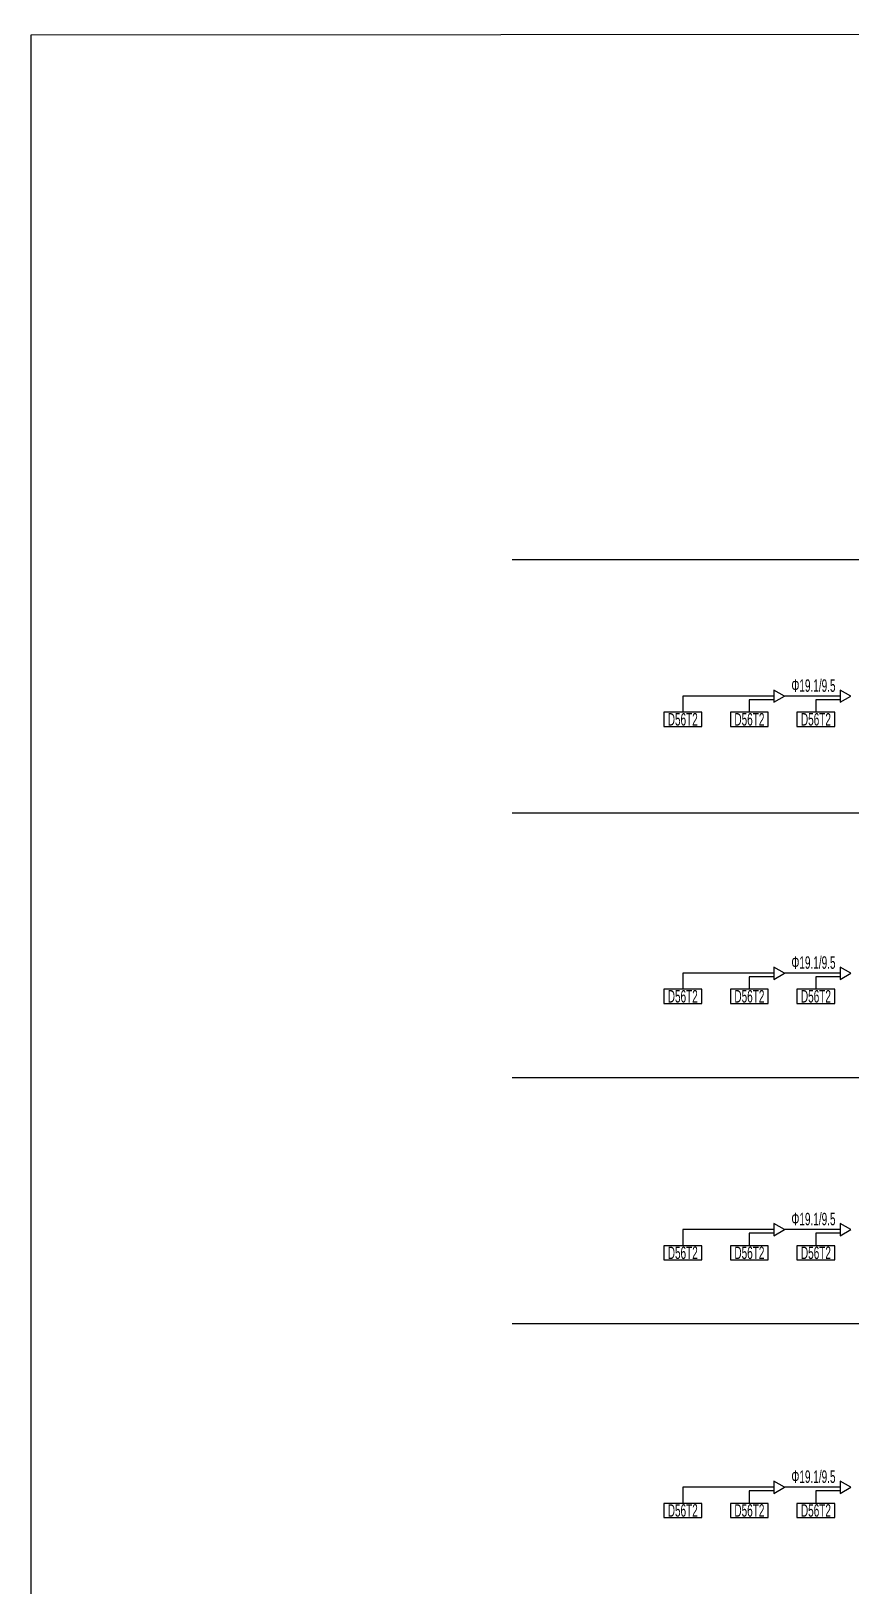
# Model space of a CAD drawing. Extents: x 89829915 to 90681759, y 101112474 to 101187995.
# Drawn here: x 90536748 to 90559757, y 101144343 to 101187995 of the extents above; entities that cross this region are included whole.
import ezdxf
from ezdxf.enums import TextEntityAlignment as Align

# ---------------------------------------------------------------- set-up
doc = ezdxf.new("R2010")
doc.units = 0
doc.header["$LTSCALE"] = 1000
doc.layers.add('ACS_COM', color=7, linetype='CONTINUOUS')
doc.layers.add('ACS_COM_BZ', color=3, linetype='CONTINUOUS')
doc.layers.add('ACS_DLJ_QYG', color=130, linetype='CONTINUOUS', lineweight=30)
doc.styles.add('wz', font='xcsg.shx', dxfattribs={"width": 0.7, "bigfont": '12hztxt.shx'})

# ---------------------------------------------------------------- blocks, each defined once
blk = doc.blocks.new('A$C00525EC6')
at = {"layer": 'ACS_COM', "color": 3}
for p, q in [((0, 66), (-58, 66)), ((0, 0), (-58, 0)), ((0, -115), (0, 115)), ((0, 115), (199, 0)), ((199, 0), (0, -115))]:
    blk.add_line(p, q, dxfattribs=at)

msp = doc.modelspace()

# ---------------------------------------------------------------- linework, layer by layer
at = {"layer": 'ACS_COM'}
for p, q in [((90550248, 101173158), (90620047, 101173158)), ((90550248, 101166046), (90620047, 101166046)), ((90550248, 101158617), (90620047, 101158617)), ((90550248, 101151710), (90620047, 101151710))]:
    msp.add_line(p, q, dxfattribs=at)
at = {"layer": 'ACS_COM', "color": 2, "elevation": 1}
for points in [[(90555570, 101168872), (90554507, 101168872), (90554507, 101168472), (90555570, 101168472)], [(90555570, 101168872), (90554507, 101168872), (90554507, 101168472), (90555570, 101168472)], [(90557436, 101168872), (90556374, 101168872), (90556374, 101168472), (90557436, 101168472)], [(90557436, 101168872), (90556374, 101168872), (90556374, 101168472), (90557436, 101168472)], [(90559303, 101168872), (90558240, 101168872), (90558240, 101168472), (90559303, 101168472)], [(90559303, 101168872), (90558240, 101168872), (90558240, 101168472), (90559303, 101168472)], [(90555570, 101161096), (90554507, 101161096), (90554507, 101160696), (90555570, 101160696)], [(90555570, 101161096), (90554507, 101161096), (90554507, 101160696), (90555570, 101160696)], [(90557436, 101161096), (90556374, 101161096), (90556374, 101160696), (90557436, 101160696)], [(90557436, 101161096), (90556374, 101161096), (90556374, 101160696), (90557436, 101160696)], [(90559303, 101161096), (90558240, 101161096), (90558240, 101160696), (90559303, 101160696)], [(90559303, 101161096), (90558240, 101161096), (90558240, 101160696), (90559303, 101160696)], [(90555570, 101153895), (90554507, 101153895), (90554507, 101153495), (90555570, 101153495)], [(90555570, 101153895), (90554507, 101153895), (90554507, 101153495), (90555570, 101153495)], [(90557436, 101153895), (90556374, 101153895), (90556374, 101153495), (90557436, 101153495)], [(90557436, 101153895), (90556374, 101153895), (90556374, 101153495), (90557436, 101153495)], [(90559303, 101153895), (90558240, 101153895), (90558240, 101153495), (90559303, 101153495)], [(90559303, 101153895), (90558240, 101153895), (90558240, 101153495), (90559303, 101153495)], [(90555570, 101146661), (90554507, 101146661), (90554507, 101146261), (90555570, 101146261)], [(90555570, 101146661), (90554507, 101146661), (90554507, 101146261), (90555570, 101146261)], [(90557436, 101146661), (90556374, 101146661), (90556374, 101146261), (90557436, 101146261)], [(90557436, 101146661), (90556374, 101146661), (90556374, 101146261), (90557436, 101146261)], [(90559303, 101146661), (90558240, 101146661), (90558240, 101146261), (90559303, 101146261)], [(90559303, 101146661), (90558240, 101146661), (90558240, 101146261), (90559303, 101146261)]]:
    msp.add_lwpolyline(points, close=True, dxfattribs=at)
at = {"layer": 'ACS_COM_BZ'}
msp.add_lwpolyline([(90536748, 101187892), (90681759, 101187995), (90681759, 101112474), (90536748, 101112474)], close=True, dxfattribs=at)
at = {"layer": 'ACS_DLJ_QYG'}
for p, q in [((90555038, 101169322, 1), (90555038, 101168872, 1)), ((90557504, 101169322, 1), (90555038, 101169322, 1)), ((90555038, 101169322, 1), (90555038, 101168872, 1)), ((90557504, 101169322, 1), (90555038, 101169322, 1)), ((90557504, 101169223, 1), (90556905, 101169223, 1)), ((90556905, 101169223, 1), (90556905, 101168872, 1)), ((90557504, 101169223, 1), (90556905, 101169223, 1)), ((90556905, 101169223, 1), (90556905, 101168872, 1)), ((90559371, 101169322, 1), (90557890, 101169322, 1)), ((90559371, 101169322, 1), (90557890, 101169322, 1)), ((90559371, 101169223, 1), (90558772, 101169223, 1)), ((90558772, 101169223, 1), (90558772, 101168872, 1)), ((90559371, 101169223, 1), (90558772, 101169223, 1)), ((90558772, 101169223, 1), (90558772, 101168872, 1)), ((90555038, 101161546, 1), (90555038, 101161096, 1)), ((90557504, 101161545, 1), (90555038, 101161546, 1)), ((90555038, 101161546, 1), (90555038, 101161096, 1)), ((90557504, 101161545, 1), (90555038, 101161546, 1)), ((90557504, 101161446, 1), (90556905, 101161446, 1)), ((90556905, 101161446, 1), (90556905, 101161096, 1)), ((90557504, 101161446, 1), (90556905, 101161446, 1)), ((90556905, 101161446, 1), (90556905, 101161096, 1)), ((90559371, 101161545, 1), (90557890, 101161545, 1)), ((90559371, 101161545, 1), (90557890, 101161545, 1)), ((90559371, 101161446, 1), (90558772, 101161446, 1)), ((90558772, 101161446, 1), (90558772, 101161096, 1)), ((90559371, 101161446, 1), (90558772, 101161446, 1)), ((90558772, 101161446, 1), (90558772, 101161096, 1)), ((90555038, 101154345, 1), (90555038, 101153895, 1)), ((90557504, 101154345, 1), (90555038, 101154345, 1)), ((90555038, 101154345, 1), (90555038, 101153895, 1)), ((90557504, 101154345, 1), (90555038, 101154345, 1)), ((90559371, 101154345, 1), (90557890, 101154345, 1)), ((90559371, 101154345, 1), (90557890, 101154345, 1)), ((90557504, 101154245, 1), (90556905, 101154245, 1)), ((90556905, 101154245, 1), (90556905, 101153895, 1)), ((90557504, 101154245, 1), (90556905, 101154245, 1)), ((90556905, 101154245, 1), (90556905, 101153895, 1)), ((90559371, 101154245, 1), (90558772, 101154245, 1)), ((90558772, 101154245, 1), (90558772, 101153895, 1)), ((90559371, 101154245, 1), (90558772, 101154245, 1)), ((90558772, 101154245, 1), (90558772, 101153895, 1)), ((90555038, 101147112, 1), (90555038, 101146661, 1)), ((90557504, 101147111, 1), (90555038, 101147112, 1)), ((90555038, 101147112, 1), (90555038, 101146661, 1)), ((90557504, 101147111, 1), (90555038, 101147112, 1)), ((90557504, 101147012, 1), (90556905, 101147012, 1)), ((90556905, 101147012, 1), (90556905, 101146661, 1)), ((90557504, 101147012, 1), (90556905, 101147012, 1)), ((90556905, 101147012, 1), (90556905, 101146661, 1)), ((90559371, 101147111, 1), (90557890, 101147111, 1)), ((90559371, 101147111, 1), (90557890, 101147111, 1)), ((90559371, 101147012, 1), (90558772, 101147012, 1)), ((90558772, 101147012, 1), (90558772, 101146661, 1)), ((90559371, 101147012, 1), (90558772, 101147012, 1)), ((90558772, 101147012, 1), (90558772, 101146661, 1))]:
    msp.add_line(p, q, dxfattribs=at)

# ---------------------------------------------------------------- block references
at = {"layer": 'ACS_COM', "xscale": -1.499999940395355, "yscale": 1.5, "zscale": 1.5, "rotation": 180}
for p in [(90557592, 101169322, 1), (90557592, 101169322, 1), (90559458, 101169322, 1), (90559458, 101169322, 1), (90557592, 101161545, 1), (90557592, 101161545, 1), (90559458, 101161545, 1), (90559458, 101161545, 1), (90557592, 101154345, 1), (90557592, 101154345, 1), (90559458, 101154345, 1), (90559458, 101154345, 1), (90557592, 101147111, 1), (90557592, 101147111, 1), (90559458, 101147111, 1), (90559458, 101147111, 1)]:
    msp.add_blockref('A$C00525EC6', p, dxfattribs=at)

# ---------------------------------------------------------------- texts
at = {"layer": 'ACS_COM', "style": 'wz', "width": 0.6}
for p in [(90558706, 101169620, 1), (90558706, 101169620, 1), (90558706, 101161844, 1), (90558706, 101161844, 1), (90558706, 101154643, 1), (90558706, 101154643, 1), (90558706, 101147410, 1), (90558706, 101147410, 1)]:
    msp.add_text('Φ19.1/9.5', height=350, dxfattribs=at).set_placement(p, align=Align.MIDDLE_CENTER)
at = {"layer": 'ACS_COM', "color": 2, "style": 'wz', "width": 0.6}
for p in [(90555038, 101168672, 198), (90555038, 101168672, 198), (90556908, 101168672, 198), (90556908, 101168672, 198), (90558775, 101168672, 198), (90558775, 101168672, 198), (90555038, 101160896, 198), (90555038, 101160896, 198), (90556908, 101160896, 198), (90556908, 101160896, 198), (90558775, 101160896, 198), (90558775, 101160896, 198), (90555038, 101153695, 198), (90555038, 101153695, 198), (90556908, 101153695, 198), (90556908, 101153695, 198), (90558775, 101153695, 198), (90558775, 101153695, 198), (90555038, 101146461, 198), (90555038, 101146461, 198), (90556908, 101146461, 198), (90556908, 101146461, 198), (90558775, 101146461, 198), (90558775, 101146461, 198)]:
    msp.add_text('D56T2', height=350, dxfattribs=at).set_placement(p, align=Align.MIDDLE_CENTER)

doc.saveas('drawing.dxf')
